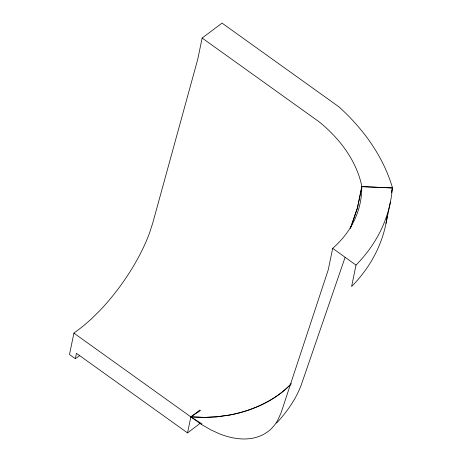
<?xml version="1.0" encoding="UTF-8"?>
<svg xmlns="http://www.w3.org/2000/svg" width="462" height="462" viewBox="0 0 462 462"><rect width="100%" height="100%" fill="white"/><g stroke="black" fill="none" stroke-linecap="round" stroke-linejoin="round"><path stroke-width="0.69" d="M391.516 192.77L392.515 187.942A230.919 163.854 11.7 0 0 338.941 106.843L222.02 23.1L202.148 38.04L197.713 59.431L152.691 223.238L149.457 233.143A96.581 36.065 -54.4 0 1 98.972 311.475L90.933 319.346L82.923 326.311L73.914 333.131L69.485 354.527L75.329 358.714A127.651 47.667 -54.4 0 0 79.666 355.578M75.329 358.714L76.444 353.332L187.537 432.911L197.557 425.323A119.883 44.762 -54.4 0 0 200.162 423.163M187.537 432.911L190.841 416.874L199.844 410.06L200.433 410.608L190.841 416.874L73.914 333.131M392.065 189.322L392.348 187.942L361.752 186.608A149.18 105.758 11.6 0 1 332.68 248.342L328.268 269.756L281.098 412.768L277.627 420.443A96.581 57.629 53.3 0 1 220.126 434.084L210.776 429.856L201.409 424.411L190.841 416.874L204.695 417.4L216.909 416.828L229.037 415.165A96.581 66.43 -6.1 0 0 291.147 383.882M361.752 186.608L357.34 208.027L350.236 228.65M357.496 208.056L358.212 204.602M358.495 203.222L361.925 186.66A149.18 105.856 11.7 0 0 319.069 121.783L202.148 38.04M392.348 187.942A230.919 163.698 11.6 0 1 356.011 265.107L351.599 286.527A230.919 163.698 11.6 0 0 387.185 216.424M391.493 192.088L391.782 190.702M386.001 223.417L390.413 201.998M345.085 257.398L301.351 384.673C295.946 399.168 287.029 411.833 276.547 423.088M350.831 227.333L357.265 208.72M201.409 424.411L201.882 423.902L190.841 416.874L204.701 417.423L216.903 416.782L229.025 415.101A96.581 66.309 -6.3 0 0 291.152 383.755M361.925 186.66L392.515 187.942M332.68 248.342L356.011 265.107"/></g></svg>
